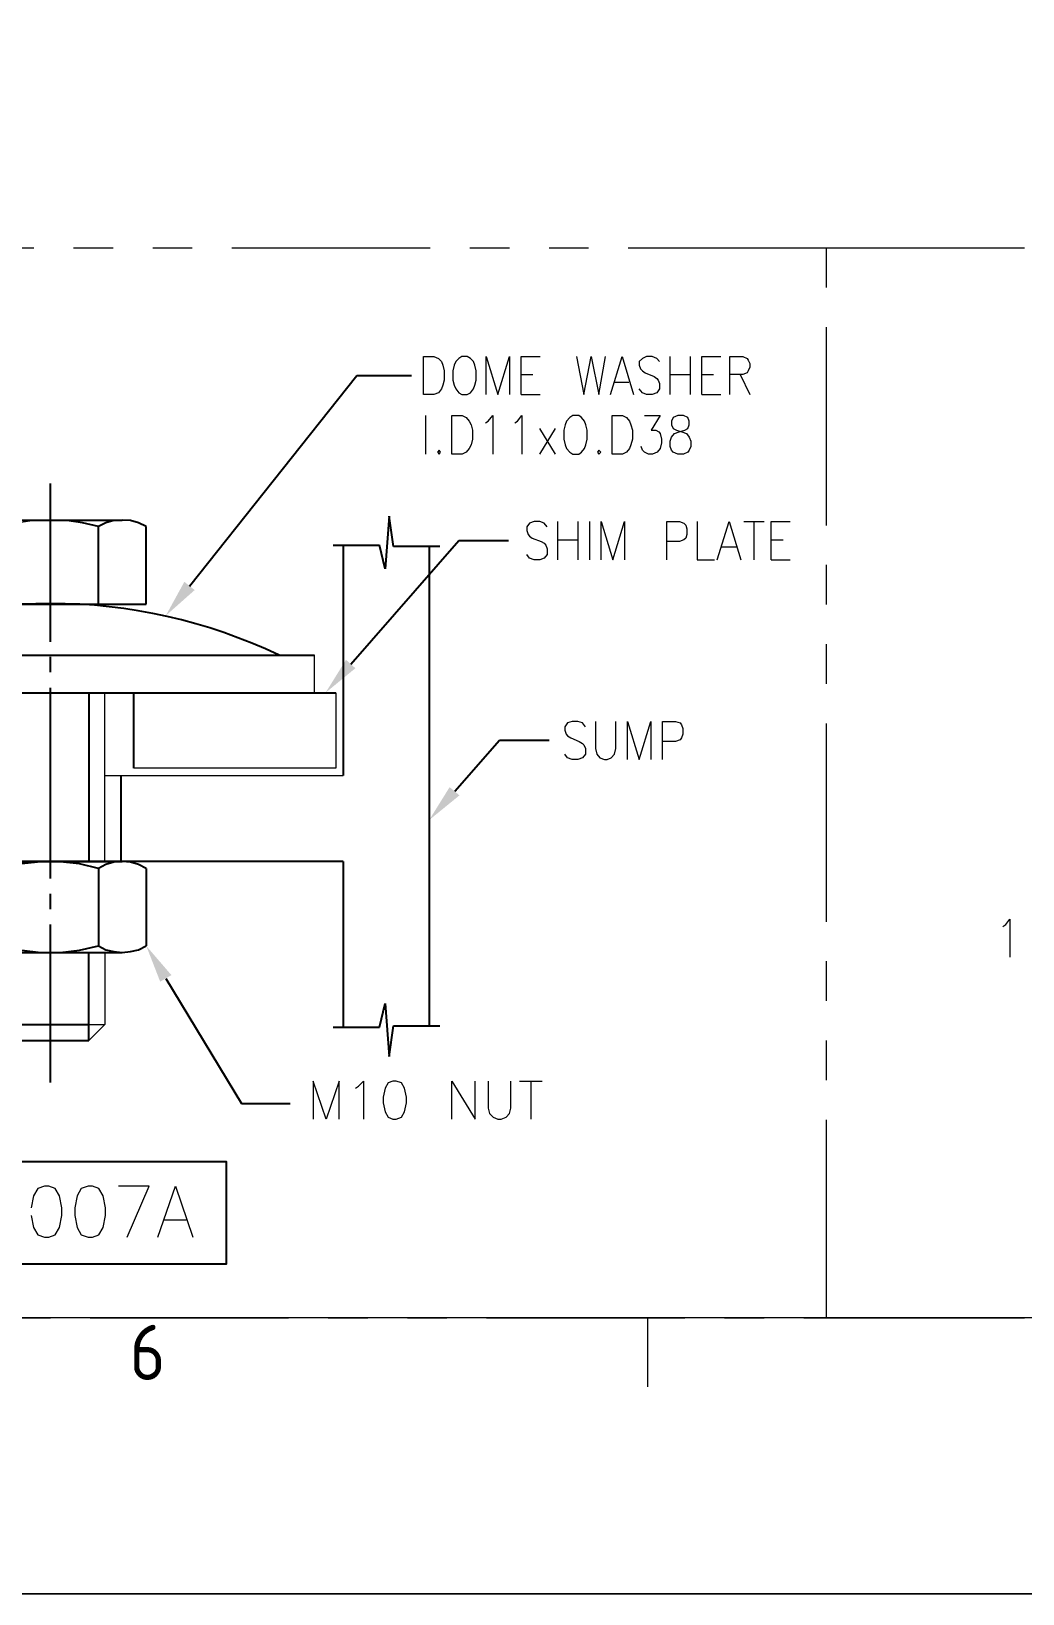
# Model space of a CAD drawing. Header units: inches. Extents: x -15980 to 45789, y -23276 to 2417.
# Drawn here: x 29269 to 29904, y -20343 to -19342 of the extents above; entities that cross this region are included whole.
import ezdxf
from ezdxf.enums import TextEntityAlignment as Align

# ---------------------------------------------------------------- set-up
doc = ezdxf.new("R2010")
doc.units = ezdxf.units.IN
doc.header["$MEASUREMENT"] = 0
doc.linetypes.add('PHANTOMX2', pattern=[127, 63.5, -12.7, 12.7, -12.7, 12.7, -12.7])
for name, color, linetype, lineweight in [('CADRE', 254, 'Continuous', 5), ('Color-7-Line_Weight-25', 7, 'Continuous', 25), ('Color-7-Line_Weight-9', 7, 'Continuous', 9), ('HATCH', 130, 'PHANTOMX2', 9), ('Plot Plan', 9, 'Continuous', 0), ('TEXT', 2, 'Continuous', 13)]:
    doc.layers.add(name, color=color, linetype=linetype, lineweight=lineweight)
doc.layers.add('dim', color=82, linetype='Continuous')
doc.styles.add('ISO Proportional', font='isocp.shx')

# ---------------------------------------------------------------- blocks, each defined once
blk = doc.blocks.new('A$Cb0ffc4f9')
at = {"layer": 'dim'}
for points in [[(574.9, 688), (568.3, 693.3), (556.4, 671.6)], [(671.9, 643.3), (677.9, 637.9), (658.8, 622.2)], [(738.3, 561.7), (744.6, 556.4), (725.2, 540.6)], [(552.8, 437), (560, 441.2), (543.9, 459.9)]]:
    blk.add_hatch(color=256, dxfattribs=at).paths.add_polyline_path(points)
at = {"layer": 'Color-7-Line_Weight-25', "linetype": 'Continuous'}
for p, q in [((482.6, 654.9), (482.6, 756.4)), ((436.7, 732.9), (528.4, 732.9)), ((493, 732.6), (482.6, 732.9)), ((503.1, 731.1), (493, 732.6)), ((513.3, 728.8), (503.1, 731.1)), ((518, 731.1), (513.3, 728.8)), ((523.1, 732.6), (518, 731.1)), ((528.4, 732.9), (523.1, 732.6)), ((533.8, 732.6), (528.4, 732.9)), ((538.9, 731.1), (533.8, 732.6)), ((543.9, 728.8), (538.9, 731.1)), ((699.6, 735.3), (696.9, 701.7)), ((702.3, 715.9), (699.6, 735.3)), ((513.3, 679), (513.3, 728.8)), ((543.9, 679), (543.9, 728.8)), ((663.6, 716.8), (693.4, 716.8)), ((670.1, 716.8), (670.1, 569.2)), ((696.9, 701.7), (693.4, 716.8)), ((732.1, 715.9), (702.3, 715.9)), ((725.2, 715.9), (725.2, 408.7)), ((421.3, 679), (543.9, 679)), ((313.5, 646.3), (651.7, 646.3)), ((482.6, 635.3), (482.6, 645.1)), ((313.5, 622.2), (651.7, 622.2)), ((482.6, 503.1), (482.6, 625.4)), ((507, 622.2), (507, 514.1)), ((535.9, 622.2), (665.4, 622.2)), ((535.9, 573.9), (535.9, 622.2)), ((527.8, 514.1), (527.8, 569.2)), ((670.1, 514.1), (269.4, 514.1)), ((436.7, 514.1), (528.4, 514.1)), ((476.3, 513.8), (464.1, 512.6)), ((488.8, 513.8), (476.3, 513.8)), ((501, 512.6), (488.8, 513.8)), ((513.3, 509.6), (501, 512.6)), ((518, 512), (513.3, 509.6)), ((523.1, 513.5), (518, 512)), ((528.4, 514.1), (523.1, 513.5)), ((533.8, 513.5), (528.4, 514.1)), ((538.9, 512), (533.8, 513.5)), ((543.9, 509.6), (538.9, 512)), ((670.1, 514.1), (670.1, 407.8)), ((513.3, 509.6), (513.3, 459.9)), ((543.9, 509.6), (543.9, 459.9)), ((482.6, 483.4), (482.6, 493.3)), ((482.6, 372.4), (482.6, 473.6)), ((436.7, 455.8), (528.4, 455.8)), ((464.1, 457.2), (476.3, 455.8)), ((476.3, 455.8), (488.8, 455.8)), ((488.8, 455.8), (501, 457.2)), ((501, 457.2), (513.3, 459.9)), ((507, 399.2), (507, 455.8)), ((513.3, 459.9), (518, 457.5)), ((518, 457.5), (523.1, 456.3)), ((523.1, 456.3), (528.4, 455.8)), ((528.4, 455.8), (533.8, 456.3)), ((533.8, 456.3), (538.9, 457.5)), ((538.9, 457.5), (543.9, 459.9)), ((693.4, 407.8), (696.9, 423)), ((696.9, 423), (699.6, 389.1)), ((458.2, 409.6), (507, 409.6)), ((663.6, 407.8), (693.4, 407.8)), ((699.6, 389.1), (702.3, 408.7)), ((702.3, 408.7), (732.1, 408.7)), ((458.2, 399.2), (507, 399.2))]:
    blk.add_line(p, q, dxfattribs=at)
blk.add_arc((482.6, 339.7), 339.7, 64.4606, 115.5394, dxfattribs=at)
at = {"layer": 'Color-7-Line_Weight-9', "linetype": 'Continuous'}
for p, q in [((651.7, 622.2), (651.7, 646.3)), ((517.4, 514.1), (517.4, 622.2)), ((517.4, 569.2), (670.1, 569.2)), ((517.4, 455.8), (517.4, 409.6))]:
    blk.add_line(p, q, dxfattribs=at)
for points in [[(482.6, 732.9), (472.2, 732.6), (462, 731.1), (451.9, 728.8), (451.9, 679)], [(665.4, 622.2), (665.4, 573.9), (535.9, 573.9)], [(507, 409.6), (517.4, 409.6), (507, 399.2)]]:
    blk.add_lwpolyline(points, dxfattribs=at)
at = {"layer": 'dim'}
for p, q in [((571.6, 690.6), (678.8, 825.5)), ((678.8, 825.5), (713.9, 825.5)), ((674.9, 640.6), (744.3, 719.8)), ((744.3, 719.8), (776.1, 719.8)), ((741.6, 559.1), (770.2, 591.8)), ((770.2, 591.8), (802, 591.8)), ((556.4, 439.1), (604.9, 359)), ((604.9, 359), (636.2, 359))]:
    blk.add_line(p, q, dxfattribs=at)
blk.add_lwpolyline([(384.3, 256), (384.3, 321.8), (595.1, 321.8), (595.1, 256)], close=True, dxfattribs=at)
at = {"layer": 'HATCH', "ltscale": 2}
blk.add_lwpolyline([(0, 221.5), (979.8, 221.5), (979.8, 907.1), (0, 907.1)], close=True, dxfattribs=at)
at = {"layer": 'TEXT', "ltscale": 0.5}
for p, q in [((721.6, 813.3), (721.6, 837.7)), ((721.6, 837.7), (728.2, 837.7)), ((728.2, 837.7), (731.2, 836.5)), ((731.2, 836.5), (733, 834.4)), ((733, 834.4), (733.9, 832.1)), ((733.9, 832.1), (734.7, 828.5)), ((741.3, 832.1), (740.4, 828.5)), ((742.2, 834.4), (741.3, 832.1)), ((744.3, 836.5), (742.2, 834.4)), ((746.1, 837.7), (744.3, 836.5)), ((749.6, 837.7), (746.1, 837.7)), ((751.7, 836.5), (749.6, 837.7)), ((753.5, 834.4), (751.7, 836.5)), ((754.4, 832.1), (753.5, 834.4)), ((755.3, 828.5), (754.4, 832.1)), ((761.8, 813.3), (761.8, 837.7)), ((761.8, 837.7), (769.3, 813.3)), ((769.3, 813.3), (776.7, 837.7)), ((776.7, 837.7), (776.7, 813.3)), ((784.2, 813.3), (784.2, 837.7)), ((784.2, 837.7), (796.4, 837.7)), ((819.6, 837.7), (824.4, 813.3)), ((824.4, 813.3), (829.1, 837.7)), ((829.1, 837.7), (833.9, 813.3)), ((833.9, 813.3), (838.3, 837.7)), ((841.3, 813.3), (848.8, 837.7)), ((848.8, 837.7), (856.2, 813.3)), ((861.9, 836.5), (859.8, 834.4)), ((859.8, 834.4), (859.8, 832.1)), ((859.8, 832.1), (860.7, 829.7)), ((864.5, 837.7), (861.9, 836.5)), ((868.1, 837.7), (864.5, 837.7)), ((871.1, 836.5), (868.1, 837.7)), ((872.9, 834.4), (871.1, 836.5)), ((879.4, 837.7), (879.4, 813.3)), ((892.5, 837.7), (892.5, 813.3)), ((900, 813.3), (900, 837.7)), ((900, 837.7), (912.2, 837.7)), ((917.8, 813.3), (917.8, 837.7)), ((917.8, 837.7), (926.2, 837.7)), ((926.2, 837.7), (928.9, 836.5)), ((928.9, 836.5), (929.7, 835.3)), ((929.7, 835.3), (930.6, 833.2)), ((930.6, 833.2), (930.6, 830.9)), ((734.7, 822.5), (733.9, 819.3)), ((734.7, 828.5), (734.7, 822.5)), ((740.4, 828.5), (740.4, 822.5)), ((740.4, 822.5), (741.3, 819.3)), ((754.4, 819.3), (755.3, 822.5)), ((755.3, 822.5), (755.3, 828.5)), ((784.2, 826.1), (791.6, 826.1)), ((844, 821.3), (853.2, 821.3)), ((860.7, 829.7), (861.9, 828.5)), ((861.9, 828.5), (863.7, 827.3)), ((863.7, 827.3), (869.3, 824.9)), ((869.3, 824.9), (871.1, 823.7)), ((871.1, 823.7), (872, 822.5)), ((872, 822.5), (872.9, 820.4)), ((879.4, 826.1), (892.5, 826.1)), ((900, 826.1), (907.4, 826.1)), ((926.2, 826.1), (917.8, 826.1)), ((924.4, 826.1), (930.6, 813.3)), ((928.9, 827.3), (926.2, 826.1)), ((929.7, 828.5), (928.9, 827.3)), ((930.6, 830.9), (929.7, 828.5)), ((728.2, 813.3), (721.6, 813.3)), ((731.2, 814.5), (728.2, 813.3)), ((733, 816.9), (731.2, 814.5)), ((733.9, 819.3), (733, 816.9)), ((741.3, 819.3), (742.2, 816.9)), ((742.2, 816.9), (744.3, 814.5)), ((744.3, 814.5), (746.1, 813.3)), ((746.1, 813.3), (749.6, 813.3)), ((749.6, 813.3), (751.7, 814.5)), ((751.7, 814.5), (753.5, 816.9)), ((753.5, 816.9), (754.4, 819.3)), ((784.2, 813.3), (796.4, 813.3)), ((861.9, 814.5), (859.8, 816.9)), ((864.5, 813.3), (861.9, 814.5)), ((868.1, 813.3), (864.5, 813.3)), ((871.1, 814.5), (868.1, 813.3)), ((872.9, 816.9), (871.1, 814.5)), ((872.9, 820.4), (872.9, 816.9)), ((900, 813.3), (912.2, 813.3)), ((722.8, 799.9), (722.8, 775.2)), ((739.8, 775.2), (739.8, 799.9)), ((739.8, 799.9), (746.4, 799.9)), ((746.4, 799.9), (749, 798.7)), ((749, 798.7), (750.8, 796.3)), ((750.8, 796.3), (752, 793.9)), ((752, 793.9), (752.9, 790.4)), ((761.2, 795.1), (763, 796.3)), ((763, 796.3), (766, 799.9)), ((766, 799.9), (766, 775.2)), ((780, 795.1), (781.8, 796.3)), ((781.8, 796.3), (784.5, 799.9)), ((784.5, 799.9), (784.5, 775.2)), ((795.8, 791.6), (805.9, 775.2)), ((805.9, 791.6), (795.8, 775.2)), ((812.4, 793.9), (811.6, 790.4)), ((813.3, 796.3), (812.4, 793.9)), ((815.4, 798.7), (813.3, 796.3)), ((817.2, 799.9), (815.4, 798.7)), ((821.1, 799.9), (817.2, 799.9)), ((822.9, 798.7), (821.1, 799.9)), ((824.7, 796.3), (822.9, 798.7)), ((825.5, 793.9), (824.7, 796.3)), ((826.4, 790.4), (825.5, 793.9)), ((842.5, 775.2), (842.5, 799.9)), ((842.5, 799.9), (849.1, 799.9)), ((849.1, 799.9), (851.7, 798.7)), ((851.7, 798.7), (853.5, 796.3)), ((853.5, 796.3), (854.4, 793.9)), ((854.4, 793.9), (855.6, 790.4)), ((863.1, 799.9), (873.2, 799.9)), ((873.2, 799.9), (867.5, 790.4)), ((881.5, 798.7), (880.6, 796.3)), ((880.6, 796.3), (880.6, 793.9)), ((880.6, 793.9), (881.5, 791.6)), ((884.5, 799.9), (881.5, 798.7)), ((881.5, 791.6), (883.6, 790.4)), ((888.1, 799.9), (884.5, 799.9)), ((891, 798.7), (888.1, 799.9)), ((889, 790.4), (891, 791.6)), ((891.9, 796.3), (891, 798.7)), ((891, 791.6), (891.9, 793.9)), ((891.9, 793.9), (891.9, 796.3)), ((752.9, 784.7), (752, 781.1)), ((752.9, 790.4), (752.9, 784.7)), ((811.6, 790.4), (811.6, 784.7)), ((811.6, 784.7), (812.4, 781.1)), ((825.5, 781.1), (826.4, 784.7)), ((826.4, 784.7), (826.4, 790.4)), ((855.6, 784.7), (854.4, 781.1)), ((855.6, 790.4), (855.6, 784.7)), ((867.5, 790.4), (870.5, 790.4)), ((870.5, 790.4), (872.3, 789.5)), ((872.3, 789.5), (873.2, 788.3)), ((873.2, 788.3), (874.1, 784.7)), ((874.1, 782.3), (873.2, 778.8)), ((874.1, 784.7), (874.1, 782.3)), ((879.7, 783.5), (880.6, 785.9)), ((879.7, 780), (879.7, 783.5)), ((880.6, 785.9), (882.4, 788.3)), ((882.4, 788.3), (885.4, 789.5)), ((883.6, 790.4), (887.2, 789.5)), ((885.4, 789.5), (889, 790.4)), ((887.2, 789.5), (890.2, 788.3)), ((890.2, 788.3), (891.9, 785.9)), ((891.9, 785.9), (892.8, 783.5)), ((892.8, 783.5), (892.8, 780)), ((731.5, 777.6), (730.6, 776.4)), ((730.6, 776.4), (731.5, 775.2)), ((732.4, 776.4), (731.5, 777.6)), ((731.5, 775.2), (732.4, 776.4)), ((746.4, 775.2), (739.8, 775.2)), ((749, 776.4), (746.4, 775.2)), ((750.8, 778.8), (749, 776.4)), ((752, 781.1), (750.8, 778.8)), ((812.4, 781.1), (813.3, 778.8)), ((813.3, 778.8), (815.4, 776.4)), ((815.4, 776.4), (817.2, 775.2)), ((817.2, 775.2), (821.1, 775.2)), ((821.1, 775.2), (822.9, 776.4)), ((822.9, 776.4), (824.7, 778.8)), ((824.7, 778.8), (825.5, 781.1)), ((833.9, 777.6), (833, 776.4)), ((833, 776.4), (833.9, 775.2)), ((835.1, 776.4), (833.9, 777.6)), ((833.9, 775.2), (835.1, 776.4)), ((849.1, 775.2), (842.5, 775.2)), ((851.7, 776.4), (849.1, 775.2)), ((853.5, 778.8), (851.7, 776.4)), ((854.4, 781.1), (853.5, 778.8)), ((861.9, 777.6), (861, 780)), ((863.1, 776.4), (861.9, 777.6)), ((865.7, 775.2), (863.1, 776.4)), ((868.4, 775.2), (865.7, 775.2)), ((871.4, 776.4), (868.4, 775.2)), ((873.2, 778.8), (871.4, 776.4)), ((880.6, 777.6), (879.7, 780)), ((881.5, 776.4), (880.6, 777.6)), ((884.5, 775.2), (881.5, 776.4)), ((888.1, 775.2), (884.5, 775.2)), ((891, 776.4), (888.1, 775.2)), ((891.9, 777.6), (891, 776.4)), ((892.8, 780), (891.9, 777.6)), ((792.5, 732), (789.5, 730.8)), ((796.1, 732), (792.5, 732)), ((798.8, 730.8), (796.1, 732)), ((807.4, 732), (807.4, 707.3)), ((820.5, 732), (820.5, 707.3)), ((827.9, 732), (827.9, 707.3)), ((835.4, 707.3), (835.4, 732)), ((835.4, 732), (842.8, 707.3)), ((842.8, 707.3), (850.3, 732)), ((850.3, 732), (850.3, 707.3)), ((877.4, 707.3), (877.4, 732)), ((877.4, 732), (885.7, 732)), ((885.7, 732), (888.4, 730.8)), ((897, 732), (897, 707.3)), ((909.8, 707.3), (917.5, 732)), ((917.5, 732), (925, 707.3)), ((926.8, 732), (939.9, 732)), ((933.3, 732), (933.3, 707.3)), ((944.3, 707.3), (944.3, 732)), ((944.3, 732), (956.5, 732)), ((789.5, 730.8), (787.7, 728.5)), ((787.7, 728.5), (787.7, 726.1)), ((787.7, 726.1), (788.6, 723.7)), ((788.6, 723.7), (789.5, 722.5)), ((789.5, 722.5), (791.3, 721.3)), ((791.3, 721.3), (797, 719.2)), ((800.8, 728.5), (798.8, 730.8)), ((888.4, 730.8), (889.6, 729.6)), ((889.6, 721.3), (888.4, 720.1)), ((889.6, 729.6), (890.4, 727.3)), ((890.4, 723.7), (889.6, 721.3)), ((890.4, 727.3), (890.4, 723.7)), ((797, 719.2), (798.8, 718)), ((798.8, 718), (799.9, 716.8)), ((799.9, 716.8), (800.8, 714.5)), ((800.8, 714.5), (800.8, 710.9)), ((807.4, 720.1), (820.5, 720.1)), ((885.7, 719.2), (877.4, 719.2)), ((888.4, 720.1), (885.7, 719.2)), ((912.8, 715.7), (922, 715.7)), ((944.3, 720.1), (952.1, 720.1)), ((789.5, 708.5), (787.7, 710.9)), ((792.5, 707.3), (789.5, 708.5)), ((796.1, 707.3), (792.5, 707.3)), ((798.8, 708.5), (796.1, 707.3)), ((800.8, 710.9), (798.8, 708.5)), ((897, 707.3), (908, 707.3)), ((944.3, 707.3), (956.5, 707.3)), ((813.9, 602.8), (812.2, 600.4)), ((816.9, 603.7), (813.9, 602.8)), ((820.5, 603.7), (816.9, 603.7)), ((823.5, 602.8), (820.5, 603.7)), ((825.3, 600.4), (823.5, 602.8)), ((831.8, 603.7), (831.8, 586.4)), ((844.9, 586.4), (844.9, 603.7)), ((852.3, 579.3), (852.3, 603.7)), ((852.3, 603.7), (859.8, 579.3)), ((859.8, 579.3), (867.2, 603.7)), ((867.2, 603.7), (867.2, 579.3)), ((874.7, 579.3), (874.7, 603.7)), ((874.7, 603.7), (883, 603.7)), ((883, 603.7), (886, 602.8)), ((886, 602.8), (886.9, 601.6)), ((886.9, 601.6), (887.8, 599.2)), ((812.2, 600.4), (812.2, 598.1)), ((812.2, 598.1), (813, 595.7)), ((813, 595.7), (813.9, 594.5)), ((813.9, 594.5), (816, 593.3)), ((816, 593.3), (821.4, 590.9)), ((821.4, 590.9), (823.5, 589.7)), ((883, 590.9), (874.7, 590.9)), ((886, 592.1), (883, 590.9)), ((886.9, 593.3), (886, 592.1)), ((887.8, 595.7), (886.9, 593.3)), ((887.8, 599.2), (887.8, 595.7)), ((813.9, 580.5), (812.2, 582.9)), ((823.5, 589.7), (824.4, 588.8)), ((825.3, 582.9), (823.5, 580.5)), ((824.4, 588.8), (825.3, 586.4)), ((825.3, 586.4), (825.3, 582.9)), ((831.8, 586.4), (832.7, 582.9)), ((832.7, 582.9), (834.5, 580.5)), ((841.9, 580.5), (844, 582.9)), ((844, 582.9), (844.9, 586.4)), ((816.9, 579.3), (813.9, 580.5)), ((820.5, 579.3), (816.9, 579.3)), ((823.5, 580.5), (820.5, 579.3)), ((834.5, 580.5), (837.5, 579.3)), ((837.5, 579.3), (839.2, 579.3)), ((839.2, 579.3), (841.9, 580.5)), ((680, 370), (683.2, 373.3)), ((683.2, 373.3), (683.2, 348.9)), ((699, 372.1), (696.9, 368.8)), ((702, 373.3), (699, 372.1)), ((704.1, 373.3), (702, 373.3)), ((707.4, 372.1), (704.1, 373.3)), ((709.4, 368.8), (707.4, 372.1)), ((739.8, 348.9), (739.8, 373.3)), ((739.8, 373.3), (754.7, 348.9)), ((754.7, 348.9), (754.7, 373.3)), ((763, 373.3), (763, 356)), ((777.6, 356), (777.6, 373.3)), ((783, 373.3), (797.6, 373.3)), ((790.4, 373.3), (790.4, 348.9)), ((677.9, 368.8), (680, 370)), ((696.9, 368.8), (695.7, 362.9)), ((695.7, 362.9), (695.7, 359.3)), ((710.6, 362.9), (709.4, 368.8)), ((710.6, 359.3), (710.6, 362.9)), ((695.7, 359.3), (696.9, 353.6)), ((696.9, 353.6), (699, 350.1)), ((707.4, 350.1), (709.4, 353.6)), ((709.4, 353.6), (710.6, 359.3)), ((763, 356), (763.9, 352.4)), ((763.9, 352.4), (766.3, 350.1)), ((774.6, 350.1), (776.7, 352.4)), ((776.7, 352.4), (777.6, 356)), ((699, 350.1), (702, 348.9)), ((702, 348.9), (704.1, 348.9)), ((704.1, 348.9), (707.4, 350.1)), ((766.3, 350.1), (769.3, 348.9)), ((769.3, 348.9), (771.4, 348.9)), ((771.4, 348.9), (774.6, 350.1)), ((474.3, 304.5), (471.6, 299.8)), ((478.7, 306), (474.3, 304.5)), ((481.4, 306), (478.7, 306)), ((485.6, 304.5), (481.4, 306)), ((488.2, 299.8), (485.6, 304.5)), ((502.2, 304.5), (499.6, 299.8)), ((506.7, 306), (502.2, 304.5)), ((509.4, 306), (506.7, 306)), ((513.5, 304.5), (509.4, 306)), ((516.2, 299.8), (513.5, 304.5)), ((545.7, 306), (526.1, 306)), ((531.7, 273.3), (545.7, 306)), ((551.4, 273.3), (562.7, 306)), ((562.7, 306), (573.7, 273.3)), ((471.6, 299.8), (470.1, 292)), ((489.7, 292), (488.2, 299.8)), ((489.7, 287.2), (489.7, 292)), ((499.6, 299.8), (498.1, 292)), ((498.1, 292), (498.1, 287.2)), ((517.7, 292), (516.2, 299.8)), ((517.7, 287.2), (517.7, 292)), ((470.1, 287.2), (471.6, 279.5)), ((488.2, 279.5), (489.7, 287.2)), ((498.1, 287.2), (499.6, 279.5)), ((516.2, 279.5), (517.7, 287.2)), ((555.5, 284.3), (569.5, 284.3)), ((471.6, 279.5), (474.3, 274.7)), ((474.3, 274.7), (478.7, 273.3)), ((478.7, 273.3), (481.4, 273.3)), ((481.4, 273.3), (485.6, 274.7)), ((485.6, 274.7), (488.2, 279.5)), ((499.6, 279.5), (502.2, 274.7)), ((502.2, 274.7), (506.7, 273.3)), ((506.7, 273.3), (509.4, 273.3)), ((509.4, 273.3), (513.5, 274.7)), ((513.5, 274.7), (516.2, 279.5))]:
    blk.add_line(p, q, dxfattribs=at)
blk.add_lwpolyline([(667.5, 348.9), (667.5, 373.3), (659.1, 348.9), (650.8, 373.3), (650.8, 348.9)], dxfattribs=at)
blk = doc.blocks.new('A$C900606d9')
at = {"layer": 'HATCH', "ltscale": 2}
for p, q in [((0, 685.9), (980.1, 685.9)), ((0, 0), (0, 685.9)), ((0, 0), (980.1, 0))]:
    blk.add_line(p, q, dxfattribs=at)
at = {"layer": 'TEXT', "ltscale": 0.5}
for p, q in [((113.1, 251), (114.9, 252.2)), ((114.9, 252.2), (117.6, 255.7)), ((117.6, 255.7), (117.6, 231.3))]:
    blk.add_line(p, q, dxfattribs=at)
blk = doc.blocks.new('A$Ceb6babff')
at = {"layer": 'CADRE', "color": 2}
blk.add_line((3981.7, 132.6), (3981.7, 176.8), dxfattribs=at)
at = {"layer": 'CADRE', "color": 8}
blk.add_lwpolyline([(0, 0), (10500, 0), (10500, 7424.2), (0, 7424.2)], close=True, dxfattribs=at)
at = {"layer": 'CADRE', "color": 4}
blk.add_lwpolyline([(176.8, 7247.5), (10323.2, 7247.5), (10323.2, 176.8), (176.8, 176.8)], close=True, dxfattribs=at)
at = {"layer": 'Plot Plan', "linetype": 'ByBlock'}
blk.add_lwpolyline([(10500, 0), (0, 0), (0, 7424.2), (10500, 7424.2)], close=True, dxfattribs=at)
at = {"layer": 'CADRE', "color": 2, "style": 'ISO Proportional'}
blk.add_text('6', height=35.4, dxfattribs=at).set_placement((3661.1, 154.7), align=Align.MIDDLE)

msp = doc.modelspace()

# ---------------------------------------------------------------- block references
for name, p in [('A$Ceb6babff', (25682.079, -20343.245)), ('A$Cb0ffc4f9', (28798.431, -20387.931)), ('A$C900606d9', (29778.193, -20166.477))]:
    msp.add_blockref(name, p)

doc.saveas('drawing.dxf')
